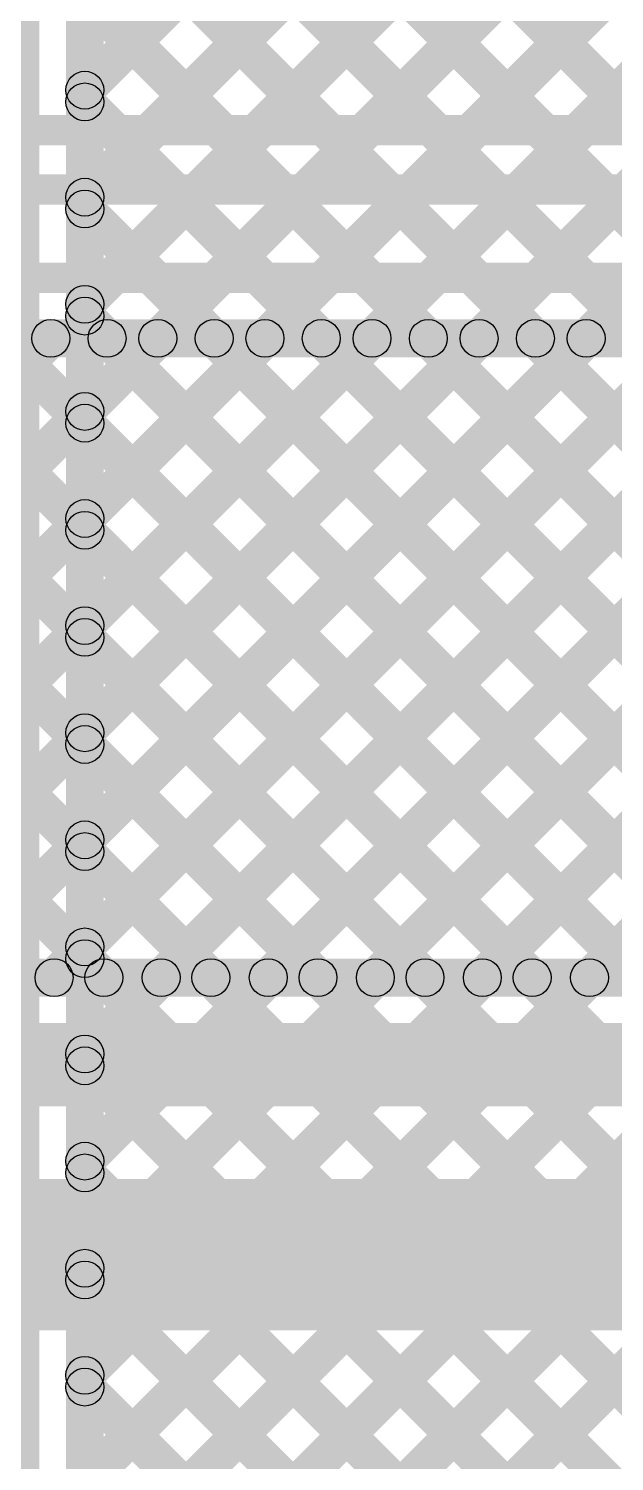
# Model space of a CAD drawing. Header units: millimetres. Extents: x -0.08 to 5.25, y -0.08 to 2.73.
# Drawn here: x 1.3469 to 1.5016, y 0.3524 to 0.7308 of the extents above; entities that cross this region are included whole.
import ezdxf

# ---------------------------------------------------------------- set-up
doc = ezdxf.new("R2010")
doc.units = ezdxf.units.MM
doc.header["$MEASUREMENT"] = 0
doc.layers.add('BottomLayer', color=5, linetype='Continuous')
doc.layers.add('TopLayer', color=1, linetype='Continuous')

msp = doc.modelspace()

# ---------------------------------------------------------------- hatches: boundary and pattern name
at = {"layer": 'BottomLayer'}
for points in [[(1.18301, 0.7), (1.18301, 0.708), (1.735, 0.708), (1.735, 0.7)], [(1.19956, 0.68429), (1.19956, 0.69229), (1.74329, 0.69229), (1.74329, 0.68429)], [(1.209, 0.661), (1.209, 0.669), (1.75, 0.669), (1.75, 0.661)], [(1.1874, 0.47663), (1.18033, 0.4837), (1.34916, 0.65254), (1.35623, 0.64546)], [(1.1874, 0.47663), (1.18033, 0.4837), (1.34916, 0.65254), (1.35623, 0.64546)], [(1.21568, 0.47663), (1.20861, 0.4837), (1.37745, 0.65254), (1.38452, 0.64546)], [(1.21568, 0.47663), (1.20861, 0.4837), (1.37744, 0.65254), (1.38452, 0.64546)], [(1.22287, 0.64521), (1.22994, 0.65228), (1.39852, 0.4837), (1.39145, 0.47663)], [(1.22287, 0.64521), (1.22994, 0.65228), (1.39852, 0.4837), (1.39145, 0.47663)], [(1.22663, 0.644), (1.22663, 0.654), (1.75, 0.654), (1.75, 0.644)], [(1.22663, 0.644), (1.22663, 0.654), (1.75, 0.654), (1.75, 0.644)], [(1.24397, 0.47663), (1.23689, 0.4837), (1.40573, 0.65254), (1.4128, 0.64546)], [(1.24397, 0.47663), (1.23689, 0.4837), (1.40573, 0.65254), (1.4128, 0.64546)], [(1.2509, 0.64546), (1.25797, 0.65254), (1.4268, 0.4837), (1.41973, 0.47663)], [(1.2509, 0.64546), (1.25797, 0.65254), (1.4268, 0.4837), (1.41973, 0.47663)], [(1.27225, 0.47663), (1.26518, 0.4837), (1.43401, 0.65254), (1.44108, 0.64546)], [(1.27225, 0.47663), (1.26518, 0.4837), (1.43401, 0.65254), (1.44108, 0.64546)], [(1.27918, 0.64546), (1.28625, 0.65254), (1.45509, 0.4837), (1.44802, 0.47663)], [(1.27918, 0.64546), (1.28625, 0.65254), (1.45509, 0.4837), (1.44802, 0.47663)], [(1.30053, 0.47663), (1.29346, 0.4837), (1.4623, 0.65254), (1.46937, 0.64546)], [(1.30053, 0.47663), (1.29346, 0.4837), (1.4623, 0.65254), (1.46937, 0.64546)], [(1.30747, 0.64546), (1.31454, 0.65254), (1.48337, 0.4837), (1.4763, 0.47663)], [(1.30747, 0.64546), (1.31454, 0.65254), (1.48337, 0.4837), (1.4763, 0.47663)], [(1.32882, 0.47663), (1.32175, 0.4837), (1.49058, 0.65254), (1.49765, 0.64546)], [(1.32882, 0.47663), (1.32175, 0.4837), (1.49058, 0.65254), (1.49765, 0.64546)], [(1.33575, 0.64546), (1.34282, 0.65254), (1.51166, 0.4837), (1.50459, 0.47663)], [(1.33575, 0.64546), (1.34282, 0.65254), (1.51166, 0.4837), (1.50459, 0.47663)], [(1.3571, 0.47663), (1.35003, 0.4837), (1.51887, 0.65254), (1.52594, 0.64546)], [(1.3571, 0.47663), (1.35003, 0.4837), (1.51887, 0.65254), (1.52594, 0.64546)], [(1.36404, 0.64546), (1.37111, 0.65254), (1.53994, 0.4837), (1.53287, 0.47663)], [(1.36404, 0.64546), (1.37111, 0.65254), (1.53994, 0.4837), (1.53287, 0.47663)], [(1.38539, 0.47663), (1.37832, 0.4837), (1.54715, 0.65254), (1.55422, 0.64546)], [(1.38539, 0.47663), (1.37832, 0.4837), (1.54715, 0.65254), (1.55422, 0.64546)], [(1.39232, 0.64546), (1.39939, 0.65254), (1.56823, 0.4837), (1.56116, 0.47663)], [(1.39232, 0.64546), (1.39939, 0.65254), (1.56823, 0.4837), (1.56115, 0.47663)], [(1.41367, 0.47663), (1.4066, 0.4837), (1.57544, 0.65254), (1.58251, 0.64546)], [(1.41367, 0.47663), (1.4066, 0.4837), (1.57543, 0.65254), (1.58251, 0.64546)], [(1.4206, 0.64546), (1.42768, 0.65254), (1.59651, 0.4837), (1.58944, 0.47663)], [(1.4206, 0.64546), (1.42768, 0.65254), (1.59651, 0.4837), (1.58944, 0.47663)], [(1.44196, 0.47663), (1.43488, 0.4837), (1.60372, 0.65254), (1.61079, 0.64546)], [(1.44196, 0.47663), (1.43488, 0.4837), (1.60372, 0.65254), (1.61079, 0.64546)], [(1.44889, 0.64546), (1.45596, 0.65254), (1.62534, 0.48316), (1.61827, 0.47609)], [(1.44889, 0.64546), (1.45596, 0.65254), (1.62534, 0.48316), (1.61827, 0.47609)], [(1.47024, 0.47663), (1.46317, 0.4837), (1.632, 0.65254), (1.63907, 0.64546)], [(1.47024, 0.47663), (1.46317, 0.4837), (1.632, 0.65254), (1.63907, 0.64546)], [(1.47717, 0.64546), (1.48424, 0.65254), (1.74624, 0.39054), (1.73917, 0.38346)], [(1.47717, 0.64546), (1.48424, 0.65254), (1.74624, 0.39054), (1.73917, 0.38346)], [(1.49852, 0.47663), (1.49145, 0.4837), (1.66029, 0.65254), (1.66736, 0.64546)], [(1.49852, 0.47663), (1.49145, 0.4837), (1.66029, 0.65254), (1.66736, 0.64546)], [(1.20187, 0.63793), (1.20894, 0.645), (1.37024, 0.4837), (1.36317, 0.47663)], [(1.20187, 0.63793), (1.20894, 0.645), (1.37024, 0.4837), (1.36316, 0.47663)], [(0.9111, 0.47517), (0.9111, 0.48517), (1.61683, 0.48517), (1.61683, 0.47517)], [(0.9111, 0.47517), (0.9111, 0.48517), (1.61683, 0.48517), (1.61683, 0.47517)], [(0.90157, 0.44617), (0.90157, 0.46817), (1.61683, 0.46817), (1.61683, 0.44617)], [(0.62, 0.387), (0.62, 0.427), (1.5715, 0.427), (1.5715, 0.387)]]:
    msp.add_hatch(color=5, dxfattribs=at).paths.add_polyline_path(points)
h = msp.add_hatch(color=5, dxfattribs=at)
edge = h.paths.add_edge_path()
edge.add_arc((1.3527, 0.649), 0.005, 0, 360)
h = msp.add_hatch(color=5, dxfattribs=at)
edge = h.paths.add_edge_path()
edge.add_arc((1.3527, 0.649), 0.005, 0, 360)
h = msp.add_hatch(color=5, dxfattribs=at)
edge = h.paths.add_edge_path()
edge.add_arc((1.36757, 0.649), 0.005, 0, 360)
h = msp.add_hatch(color=5, dxfattribs=at)
edge = h.paths.add_edge_path()
edge.add_arc((1.36757, 0.649), 0.005, 0, 360)
h = msp.add_hatch(color=5, dxfattribs=at)
edge = h.paths.add_edge_path()
edge.add_arc((1.38098, 0.649), 0.005, 0, 360)
h = msp.add_hatch(color=5, dxfattribs=at)
edge = h.paths.add_edge_path()
edge.add_arc((1.38098, 0.649), 0.005, 0, 360)
h = msp.add_hatch(color=5, dxfattribs=at)
edge = h.paths.add_edge_path()
edge.add_arc((1.39586, 0.649), 0.005, 0, 360)
h = msp.add_hatch(color=5, dxfattribs=at)
edge = h.paths.add_edge_path()
edge.add_arc((1.39586, 0.649), 0.005, 0, 360)
h = msp.add_hatch(color=5, dxfattribs=at)
edge = h.paths.add_edge_path()
edge.add_arc((1.40926, 0.649), 0.005, 0, 360)
h = msp.add_hatch(color=5, dxfattribs=at)
edge = h.paths.add_edge_path()
edge.add_arc((1.40926, 0.649), 0.005, 0, 360)
h = msp.add_hatch(color=5, dxfattribs=at)
edge = h.paths.add_edge_path()
edge.add_arc((1.42414, 0.649), 0.005, 0, 360)
h = msp.add_hatch(color=5, dxfattribs=at)
edge = h.paths.add_edge_path()
edge.add_arc((1.42414, 0.649), 0.005, 0, 360)
h = msp.add_hatch(color=5, dxfattribs=at)
edge = h.paths.add_edge_path()
edge.add_arc((1.43755, 0.649), 0.005, 0, 360)
h = msp.add_hatch(color=5, dxfattribs=at)
edge = h.paths.add_edge_path()
edge.add_arc((1.43755, 0.649), 0.005, 0, 360)
h = msp.add_hatch(color=5, dxfattribs=at)
edge = h.paths.add_edge_path()
edge.add_arc((1.45242, 0.649), 0.005, 0, 360)
h = msp.add_hatch(color=5, dxfattribs=at)
edge = h.paths.add_edge_path()
edge.add_arc((1.45242, 0.649), 0.005, 0, 360)
h = msp.add_hatch(color=5, dxfattribs=at)
edge = h.paths.add_edge_path()
edge.add_arc((1.46583, 0.649), 0.005, 0, 360)
h = msp.add_hatch(color=5, dxfattribs=at)
edge = h.paths.add_edge_path()
edge.add_arc((1.46583, 0.649), 0.005, 0, 360)
h = msp.add_hatch(color=5, dxfattribs=at)
edge = h.paths.add_edge_path()
edge.add_arc((1.48071, 0.649), 0.005, 0, 360)
h = msp.add_hatch(color=5, dxfattribs=at)
edge = h.paths.add_edge_path()
edge.add_arc((1.48071, 0.649), 0.005, 0, 360)
h = msp.add_hatch(color=5, dxfattribs=at)
edge = h.paths.add_edge_path()
edge.add_arc((1.49412, 0.649), 0.005, 0, 360)
h = msp.add_hatch(color=5, dxfattribs=at)
edge = h.paths.add_edge_path()
edge.add_arc((1.49412, 0.649), 0.005, 0, 360)
h = msp.add_hatch(color=5, dxfattribs=at)
edge = h.paths.add_edge_path()
edge.add_arc((1.35357, 0.48017), 0.005, 0, 360)
h = msp.add_hatch(color=5, dxfattribs=at)
edge = h.paths.add_edge_path()
edge.add_arc((1.35357, 0.48017), 0.005, 0, 360)
h = msp.add_hatch(color=5, dxfattribs=at)
edge = h.paths.add_edge_path()
edge.add_arc((1.3667, 0.48017), 0.005, 0, 360)
h = msp.add_hatch(color=5, dxfattribs=at)
edge = h.paths.add_edge_path()
edge.add_arc((1.3667, 0.48017), 0.005, 0, 360)
h = msp.add_hatch(color=5, dxfattribs=at)
edge = h.paths.add_edge_path()
edge.add_arc((1.38185, 0.48017), 0.005, 0, 360)
h = msp.add_hatch(color=5, dxfattribs=at)
edge = h.paths.add_edge_path()
edge.add_arc((1.38185, 0.48017), 0.005, 0, 360)
h = msp.add_hatch(color=5, dxfattribs=at)
edge = h.paths.add_edge_path()
edge.add_arc((1.39498, 0.48017), 0.005, 0, 360)
h = msp.add_hatch(color=5, dxfattribs=at)
edge = h.paths.add_edge_path()
edge.add_arc((1.39498, 0.48017), 0.005, 0, 360)
h = msp.add_hatch(color=5, dxfattribs=at)
edge = h.paths.add_edge_path()
edge.add_arc((1.41014, 0.48017), 0.005, 0, 360)
h = msp.add_hatch(color=5, dxfattribs=at)
edge = h.paths.add_edge_path()
edge.add_arc((1.41014, 0.48017), 0.005, 0, 360)
h = msp.add_hatch(color=5, dxfattribs=at)
edge = h.paths.add_edge_path()
edge.add_arc((1.42327, 0.48017), 0.005, 0, 360)
h = msp.add_hatch(color=5, dxfattribs=at)
edge = h.paths.add_edge_path()
edge.add_arc((1.42327, 0.48017), 0.005, 0, 360)
h = msp.add_hatch(color=5, dxfattribs=at)
edge = h.paths.add_edge_path()
edge.add_arc((1.43842, 0.48017), 0.005, 0, 360)
h = msp.add_hatch(color=5, dxfattribs=at)
edge = h.paths.add_edge_path()
edge.add_arc((1.43842, 0.48017), 0.005, 0, 360)
h = msp.add_hatch(color=5, dxfattribs=at)
edge = h.paths.add_edge_path()
edge.add_arc((1.45155, 0.48017), 0.005, 0, 360)
h = msp.add_hatch(color=5, dxfattribs=at)
edge = h.paths.add_edge_path()
edge.add_arc((1.45155, 0.48017), 0.005, 0, 360)
h = msp.add_hatch(color=5, dxfattribs=at)
edge = h.paths.add_edge_path()
edge.add_arc((1.4667, 0.48017), 0.005, 0, 360)
h = msp.add_hatch(color=5, dxfattribs=at)
edge = h.paths.add_edge_path()
edge.add_arc((1.4667, 0.48017), 0.005, 0, 360)
h = msp.add_hatch(color=5, dxfattribs=at)
edge = h.paths.add_edge_path()
edge.add_arc((1.47984, 0.48017), 0.005, 0, 360)
h = msp.add_hatch(color=5, dxfattribs=at)
edge = h.paths.add_edge_path()
edge.add_arc((1.47984, 0.48017), 0.005, 0, 360)
h = msp.add_hatch(color=5, dxfattribs=at)
edge = h.paths.add_edge_path()
edge.add_arc((1.49499, 0.48017), 0.005, 0, 360)
h = msp.add_hatch(color=5, dxfattribs=at)
edge = h.paths.add_edge_path()
edge.add_arc((1.49499, 0.48017), 0.005, 0, 360)
at = {"layer": 'TopLayer'}
for points in [[(1.36522, 0.28676), (1.35815, 0.29383), (2.09227, 1.02795), (2.09934, 1.02087)], [(1.36522, 0.25848), (1.35815, 0.26555), (2.12055, 1.02795), (2.12762, 1.02087)], [(1.36522, 0.31504), (1.35815, 0.32211), (2.06398, 1.02795), (2.07105, 1.02087)], [(1.36522, 0.34333), (1.35815, 0.3504), (2.0357, 1.02795), (2.04277, 1.02087)], [(1.36522, 0.23019), (1.35815, 0.23726), (2.14883, 1.02795), (2.15591, 1.02087)], [(1.36522, 0.23019), (1.35815, 0.23726), (2.14883, 1.02795), (2.15591, 1.02087)], [(1.36522, 0.31504), (1.35815, 0.32212), (2.06398, 1.02795), (2.07105, 1.02087)], [(1.36522, 0.25848), (1.35815, 0.26555), (2.12055, 1.02795), (2.12762, 1.02087)], [(1.36522, 0.28676), (1.35815, 0.29383), (2.09227, 1.02795), (2.09934, 1.02087)], [(1.36522, 0.34333), (1.35815, 0.3504), (2.0357, 1.02795), (2.04277, 1.02087)], [(1.28774, 0.89146), (1.29481, 0.89854), (2.00381, 0.18954), (1.99674, 0.18246)], [(1.28774, 0.89146), (1.29481, 0.89854), (2.00581, 0.18754), (1.99874, 0.18046)], [(1.31603, 0.89146), (1.3231, 0.89854), (2.0321, 0.18954), (2.02503, 0.18246)], [(1.31603, 0.89146), (1.3231, 0.89854), (2.0341, 0.18754), (2.02703, 0.18046)], [(1.36522, 0.54132), (1.35815, 0.54839), (1.7083, 0.89854), (1.71537, 0.89146)], [(1.36522, 0.3999), (1.35815, 0.40697), (1.84972, 0.89854), (1.85679, 0.89146)], [(1.36522, 0.37161), (1.35815, 0.37868), (1.878, 0.89854), (1.88507, 0.89146)], [(1.36522, 0.48475), (1.35815, 0.49182), (1.76487, 0.89854), (1.77194, 0.89146)], [(1.36522, 0.65446), (1.35815, 0.66153), (1.59516, 0.89854), (1.60223, 0.89146)], [(1.36522, 0.62617), (1.35815, 0.63324), (1.62345, 0.89854), (1.63052, 0.89146)], [(1.36522, 0.68274), (1.35815, 0.68981), (1.56688, 0.89854), (1.57395, 0.89146)], [(1.36522, 0.59789), (1.35815, 0.60496), (1.65173, 0.89854), (1.6588, 0.89146)], [(1.36522, 0.71102), (1.35815, 0.7181), (1.53859, 0.89854), (1.54566, 0.89146)], [(1.36522, 0.5696), (1.35815, 0.57667), (1.68001, 0.89854), (1.68708, 0.89146)], [(1.36522, 0.45647), (1.35815, 0.46354), (1.79315, 0.89854), (1.80022, 0.89146)], [(1.36522, 0.42818), (1.35815, 0.43525), (1.82144, 0.89854), (1.82851, 0.89146)], [(1.36522, 0.51303), (1.35815, 0.5201), (1.73658, 0.89854), (1.74365, 0.89146)], [(1.36522, 0.54132), (1.35815, 0.54839), (1.7083, 0.89854), (1.71537, 0.89146)], [(1.36522, 0.42818), (1.35815, 0.43525), (1.82143, 0.89854), (1.82851, 0.89146)], [(1.36522, 0.37161), (1.35815, 0.37868), (1.878, 0.89854), (1.88507, 0.89146)], [(1.36522, 0.51303), (1.35815, 0.52011), (1.73658, 0.89854), (1.74365, 0.89146)], [(1.36522, 0.48475), (1.35815, 0.49182), (1.76487, 0.89854), (1.77194, 0.89146)], [(1.36522, 0.71102), (1.35815, 0.7181), (1.53859, 0.89854), (1.54566, 0.89146)], [(1.36522, 0.68274), (1.35815, 0.68981), (1.56688, 0.89854), (1.57395, 0.89146)], [(1.36522, 0.59789), (1.35815, 0.60496), (1.65173, 0.89854), (1.6588, 0.89146)], [(1.36522, 0.5696), (1.35815, 0.57667), (1.68001, 0.89854), (1.68708, 0.89146)], [(1.36522, 0.65446), (1.35815, 0.66153), (1.59516, 0.89854), (1.60223, 0.89146)], [(1.36522, 0.62617), (1.35815, 0.63324), (1.62344, 0.89854), (1.63052, 0.89146)], [(1.36522, 0.45647), (1.35815, 0.46354), (1.79315, 0.89854), (1.80022, 0.89146)], [(1.36522, 0.3999), (1.35815, 0.40697), (1.84972, 0.89854), (1.85679, 0.89146)], [(1.36522, 0.71102), (1.35815, 0.7181), (1.53859, 0.89854), (1.54566, 0.89146)], [(1.35815, 0.79277), (1.36522, 0.79984), (1.97553, 0.18954), (1.96846, 0.18246)], [(1.35815, 0.79277), (1.36522, 0.79984), (1.97753, 0.18754), (1.97046, 0.18046)], [(1.309, 0.092), (1.34969, 0.092), (1.34969, 0.779), (1.309, 0.779)], [(1.35815, 0.76449), (1.36522, 0.77156), (1.94724, 0.18954), (1.94017, 0.18246)], [(1.35815, 0.76449), (1.36522, 0.77156), (1.94924, 0.18754), (1.94217, 0.18046)], [(1.36669, 0.186), (1.35669, 0.186), (1.35669, 0.754), (1.36669, 0.754)], [(1.36669, 0.184), (1.35669, 0.184), (1.35669, 0.754), (1.36669, 0.754)], [(1.35815, 0.7362), (1.36522, 0.74327), (1.91896, 0.18954), (1.91189, 0.18246)], [(1.35815, 0.7362), (1.36522, 0.74327), (1.92096, 0.18754), (1.91389, 0.18046)], [(1.35815, 0.70792), (1.36522, 0.71499), (1.89068, 0.18954), (1.8836, 0.18246)], [(1.35815, 0.70792), (1.36522, 0.71499), (1.89268, 0.18754), (1.8856, 0.18046)], [(1.35815, 0.67963), (1.36522, 0.6867), (1.86239, 0.18954), (1.85532, 0.18246)], [(1.35815, 0.67963), (1.36522, 0.6867), (1.86439, 0.18754), (1.85732, 0.18046)], [(1.35815, 0.65135), (1.36522, 0.65842), (1.83411, 0.18954), (1.82704, 0.18246)], [(1.35815, 0.65135), (1.36522, 0.65842), (1.83611, 0.18754), (1.82904, 0.18046)], [(1.35815, 0.62306), (1.36522, 0.63014), (1.80582, 0.18954), (1.79875, 0.18246)], [(1.35815, 0.62306), (1.36522, 0.63013), (1.80782, 0.18754), (1.80075, 0.18046)], [(1.35815, 0.59478), (1.36522, 0.60185), (1.77754, 0.18954), (1.77047, 0.18246)], [(1.35815, 0.59478), (1.36522, 0.60185), (1.77954, 0.18754), (1.77247, 0.18046)], [(1.35815, 0.5665), (1.36522, 0.57357), (1.74925, 0.18954), (1.74218, 0.18246)], [(1.35815, 0.5665), (1.36522, 0.57357), (1.75125, 0.18754), (1.74418, 0.18046)], [(1.35815, 0.53821), (1.36522, 0.54528), (1.72097, 0.18954), (1.7139, 0.18246)], [(1.35815, 0.53821), (1.36522, 0.54528), (1.72297, 0.18754), (1.7159, 0.18046)], [(1.35815, 0.50993), (1.36522, 0.517), (1.69269, 0.18954), (1.68561, 0.18246)], [(1.35815, 0.50993), (1.36522, 0.517), (1.69469, 0.18754), (1.68761, 0.18046)], [(1.35815, 0.48164), (1.36522, 0.48871), (1.6644, 0.18954), (1.65733, 0.18246)], [(1.35815, 0.48164), (1.36522, 0.48871), (1.6664, 0.18754), (1.65933, 0.18046)], [(1.35815, 0.45336), (1.36522, 0.46043), (1.63612, 0.18954), (1.62905, 0.18246)], [(1.35815, 0.45336), (1.36522, 0.46043), (1.63812, 0.18754), (1.63105, 0.18046)], [(1.35815, 0.42507), (1.36522, 0.43215), (1.60783, 0.18954), (1.60076, 0.18246)], [(1.35815, 0.42507), (1.36522, 0.43214), (1.60983, 0.18754), (1.60276, 0.18046)], [(1.35815, 0.39679), (1.36522, 0.40386), (1.57955, 0.18954), (1.57248, 0.18246)], [(1.35815, 0.39679), (1.36522, 0.40386), (1.58155, 0.18754), (1.57448, 0.18046)], [(1.35815, 0.36851), (1.36522, 0.37558), (1.55126, 0.18954), (1.54419, 0.18246)], [(1.35815, 0.36851), (1.36522, 0.37558), (1.55326, 0.18754), (1.54619, 0.18046)]]:
    msp.add_hatch(color=1, dxfattribs=at).paths.add_polyline_path(points)
h = msp.add_hatch(color=1, dxfattribs=at)
edge = h.paths.add_edge_path()
edge.add_arc((1.36169, 0.71456), 0.005, 0, 360)
h = msp.add_hatch(color=1, dxfattribs=at)
edge = h.paths.add_edge_path()
edge.add_arc((1.36169, 0.71456), 0.005, 0, 360)
h = msp.add_hatch(color=1, dxfattribs=at)
edge = h.paths.add_edge_path()
edge.add_arc((1.36169, 0.71456), 0.005, 0, 360)
h = msp.add_hatch(color=1, dxfattribs=at)
edge = h.paths.add_edge_path()
edge.add_arc((1.36169, 0.71145), 0.005, 0, 360)
h = msp.add_hatch(color=1, dxfattribs=at)
edge = h.paths.add_edge_path()
edge.add_arc((1.36169, 0.71145), 0.005, 0, 360)
h = msp.add_hatch(color=1, dxfattribs=at)
edge = h.paths.add_edge_path()
edge.add_arc((1.36169, 0.68628), 0.005, 0, 360)
h = msp.add_hatch(color=1, dxfattribs=at)
edge = h.paths.add_edge_path()
edge.add_arc((1.36169, 0.68628), 0.005, 0, 360)
h = msp.add_hatch(color=1, dxfattribs=at)
edge = h.paths.add_edge_path()
edge.add_arc((1.36169, 0.68317), 0.005, 0, 360)
h = msp.add_hatch(color=1, dxfattribs=at)
edge = h.paths.add_edge_path()
edge.add_arc((1.36169, 0.68317), 0.005, 0, 360)
h = msp.add_hatch(color=1, dxfattribs=at)
edge = h.paths.add_edge_path()
edge.add_arc((1.36169, 0.65799), 0.005, 0, 360)
h = msp.add_hatch(color=1, dxfattribs=at)
edge = h.paths.add_edge_path()
edge.add_arc((1.36169, 0.65799), 0.005, 0, 360)
h = msp.add_hatch(color=1, dxfattribs=at)
edge = h.paths.add_edge_path()
edge.add_arc((1.36169, 0.65488), 0.005, 0, 360)
h = msp.add_hatch(color=1, dxfattribs=at)
edge = h.paths.add_edge_path()
edge.add_arc((1.36169, 0.65488), 0.005, 0, 360)
h = msp.add_hatch(color=1, dxfattribs=at)
edge = h.paths.add_edge_path()
edge.add_arc((1.36169, 0.62971), 0.005, 0, 360)
h = msp.add_hatch(color=1, dxfattribs=at)
edge = h.paths.add_edge_path()
edge.add_arc((1.36169, 0.62971), 0.005, 0, 360)
h = msp.add_hatch(color=1, dxfattribs=at)
edge = h.paths.add_edge_path()
edge.add_arc((1.36169, 0.6266), 0.005, 0, 360)
h = msp.add_hatch(color=1, dxfattribs=at)
edge = h.paths.add_edge_path()
edge.add_arc((1.36169, 0.6266), 0.005, 0, 360)
h = msp.add_hatch(color=1, dxfattribs=at)
edge = h.paths.add_edge_path()
edge.add_arc((1.36169, 0.60142), 0.005, 0, 360)
h = msp.add_hatch(color=1, dxfattribs=at)
edge = h.paths.add_edge_path()
edge.add_arc((1.36169, 0.60142), 0.005, 0, 360)
h = msp.add_hatch(color=1, dxfattribs=at)
edge = h.paths.add_edge_path()
edge.add_arc((1.36169, 0.59832), 0.005, 0, 360)
h = msp.add_hatch(color=1, dxfattribs=at)
edge = h.paths.add_edge_path()
edge.add_arc((1.36169, 0.59832), 0.005, 0, 360)
h = msp.add_hatch(color=1, dxfattribs=at)
edge = h.paths.add_edge_path()
edge.add_arc((1.36169, 0.57314), 0.005, 0, 360)
h = msp.add_hatch(color=1, dxfattribs=at)
edge = h.paths.add_edge_path()
edge.add_arc((1.36169, 0.57314), 0.005, 0, 360)
h = msp.add_hatch(color=1, dxfattribs=at)
edge = h.paths.add_edge_path()
edge.add_arc((1.36169, 0.57003), 0.005, 0, 360)
h = msp.add_hatch(color=1, dxfattribs=at)
edge = h.paths.add_edge_path()
edge.add_arc((1.36169, 0.57003), 0.005, 0, 360)
h = msp.add_hatch(color=1, dxfattribs=at)
edge = h.paths.add_edge_path()
edge.add_arc((1.36169, 0.54485), 0.005, 0, 360)
h = msp.add_hatch(color=1, dxfattribs=at)
edge = h.paths.add_edge_path()
edge.add_arc((1.36169, 0.54485), 0.005, 0, 360)
h = msp.add_hatch(color=1, dxfattribs=at)
edge = h.paths.add_edge_path()
edge.add_arc((1.36169, 0.54175), 0.005, 0, 360)
h = msp.add_hatch(color=1, dxfattribs=at)
edge = h.paths.add_edge_path()
edge.add_arc((1.36169, 0.54175), 0.005, 0, 360)
h = msp.add_hatch(color=1, dxfattribs=at)
edge = h.paths.add_edge_path()
edge.add_arc((1.36169, 0.51657), 0.005, 0, 360)
h = msp.add_hatch(color=1, dxfattribs=at)
edge = h.paths.add_edge_path()
edge.add_arc((1.36169, 0.51657), 0.005, 0, 360)
h = msp.add_hatch(color=1, dxfattribs=at)
edge = h.paths.add_edge_path()
edge.add_arc((1.36169, 0.51346), 0.005, 0, 360)
h = msp.add_hatch(color=1, dxfattribs=at)
edge = h.paths.add_edge_path()
edge.add_arc((1.36169, 0.51346), 0.005, 0, 360)
h = msp.add_hatch(color=1, dxfattribs=at)
edge = h.paths.add_edge_path()
edge.add_arc((1.36169, 0.48829), 0.005, 0, 360)
h = msp.add_hatch(color=1, dxfattribs=at)
edge = h.paths.add_edge_path()
edge.add_arc((1.36169, 0.48829), 0.005, 0, 360)
h = msp.add_hatch(color=1, dxfattribs=at)
edge = h.paths.add_edge_path()
edge.add_arc((1.36169, 0.48518), 0.005, 0, 360)
h = msp.add_hatch(color=1, dxfattribs=at)
edge = h.paths.add_edge_path()
edge.add_arc((1.36169, 0.48518), 0.005, 0, 360)
h = msp.add_hatch(color=1, dxfattribs=at)
edge = h.paths.add_edge_path()
edge.add_arc((1.36169, 0.46), 0.005, 0, 360)
h = msp.add_hatch(color=1, dxfattribs=at)
edge = h.paths.add_edge_path()
edge.add_arc((1.36169, 0.46), 0.005, 0, 360)
h = msp.add_hatch(color=1, dxfattribs=at)
edge = h.paths.add_edge_path()
edge.add_arc((1.36169, 0.45689), 0.005, 0, 360)
h = msp.add_hatch(color=1, dxfattribs=at)
edge = h.paths.add_edge_path()
edge.add_arc((1.36169, 0.45689), 0.005, 0, 360)
h = msp.add_hatch(color=1, dxfattribs=at)
edge = h.paths.add_edge_path()
edge.add_arc((1.36169, 0.43172), 0.005, 0, 360)
h = msp.add_hatch(color=1, dxfattribs=at)
edge = h.paths.add_edge_path()
edge.add_arc((1.36169, 0.43172), 0.005, 0, 360)
h = msp.add_hatch(color=1, dxfattribs=at)
edge = h.paths.add_edge_path()
edge.add_arc((1.36169, 0.42861), 0.005, 0, 360)
h = msp.add_hatch(color=1, dxfattribs=at)
edge = h.paths.add_edge_path()
edge.add_arc((1.36169, 0.42861), 0.005, 0, 360)
h = msp.add_hatch(color=1, dxfattribs=at)
edge = h.paths.add_edge_path()
edge.add_arc((1.36169, 0.40343), 0.005, 0, 360)
h = msp.add_hatch(color=1, dxfattribs=at)
edge = h.paths.add_edge_path()
edge.add_arc((1.36169, 0.40343), 0.005, 0, 360)
h = msp.add_hatch(color=1, dxfattribs=at)
edge = h.paths.add_edge_path()
edge.add_arc((1.36169, 0.40033), 0.005, 0, 360)
h = msp.add_hatch(color=1, dxfattribs=at)
edge = h.paths.add_edge_path()
edge.add_arc((1.36169, 0.40032), 0.005, 0, 360)
h = msp.add_hatch(color=1, dxfattribs=at)
edge = h.paths.add_edge_path()
edge.add_arc((1.36169, 0.37515), 0.005, 0, 360)
h = msp.add_hatch(color=1, dxfattribs=at)
edge = h.paths.add_edge_path()
edge.add_arc((1.36169, 0.37515), 0.005, 0, 360)
h = msp.add_hatch(color=1, dxfattribs=at)
edge = h.paths.add_edge_path()
edge.add_arc((1.36169, 0.37204), 0.005, 0, 360)
h = msp.add_hatch(color=1, dxfattribs=at)
edge = h.paths.add_edge_path()
edge.add_arc((1.36169, 0.37204), 0.005, 0, 360)

# ---------------------------------------------------------------- linework, layer by layer
at = {"layer": 'BottomLayer'}
for centre in [(1.3527, 0.649), (1.3527, 0.649), (1.36757, 0.649), (1.36757, 0.649), (1.38098, 0.649), (1.38098, 0.649), (1.39586, 0.649), (1.39586, 0.649), (1.40926, 0.649), (1.40926, 0.649), (1.42414, 0.649), (1.42414, 0.649), (1.43755, 0.649), (1.43755, 0.649), (1.45242, 0.649), (1.45242, 0.649), (1.46583, 0.649), (1.46583, 0.649), (1.48071, 0.649), (1.48071, 0.649), (1.49412, 0.649), (1.49412, 0.649), (1.35357, 0.48017), (1.35357, 0.48017), (1.3667, 0.48017), (1.3667, 0.48017), (1.38185, 0.48017), (1.38185, 0.48017), (1.39498, 0.48017), (1.39498, 0.48017), (1.41014, 0.48017), (1.41014, 0.48017), (1.42327, 0.48017), (1.42327, 0.48017), (1.43842, 0.48017), (1.43842, 0.48017), (1.45155, 0.48017), (1.45155, 0.48017), (1.4667, 0.48017), (1.4667, 0.48017), (1.47984, 0.48017), (1.47984, 0.48017), (1.49499, 0.48017), (1.49499, 0.48017)]:
    msp.add_circle(centre, 0.005, dxfattribs=at)
at = {"layer": 'TopLayer'}
for centre in [(1.36169, 0.71456), (1.36169, 0.71456), (1.36169, 0.71456), (1.36169, 0.71145), (1.36169, 0.71145), (1.36169, 0.68628), (1.36169, 0.68628), (1.36169, 0.68317), (1.36169, 0.68317), (1.36169, 0.65799), (1.36169, 0.65799), (1.36169, 0.65488), (1.36169, 0.65488), (1.36169, 0.62971), (1.36169, 0.62971), (1.36169, 0.6266), (1.36169, 0.6266), (1.36169, 0.60142), (1.36169, 0.60142), (1.36169, 0.59832), (1.36169, 0.59832), (1.36169, 0.57314), (1.36169, 0.57314), (1.36169, 0.57003), (1.36169, 0.57003), (1.36169, 0.54485), (1.36169, 0.54485), (1.36169, 0.54175), (1.36169, 0.54175), (1.36169, 0.51657), (1.36169, 0.51657), (1.36169, 0.51346), (1.36169, 0.51346), (1.36169, 0.48829), (1.36169, 0.48829), (1.36169, 0.48518), (1.36169, 0.48518), (1.36169, 0.46), (1.36169, 0.46), (1.36169, 0.45689), (1.36169, 0.45689), (1.36169, 0.43172), (1.36169, 0.43172), (1.36169, 0.42861), (1.36169, 0.42861), (1.36169, 0.40343), (1.36169, 0.40343), (1.36169, 0.40033), (1.36169, 0.40032), (1.36169, 0.37515), (1.36169, 0.37515), (1.36169, 0.37204), (1.36169, 0.37204)]:
    msp.add_circle(centre, 0.005, dxfattribs=at)

doc.saveas('drawing.dxf')
